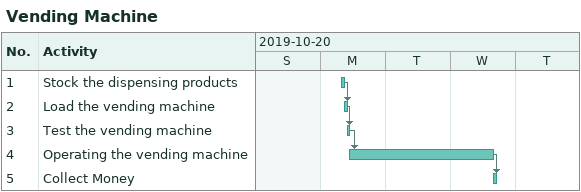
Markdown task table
Vending Machine

| ID | Task | Start | Finish | Predecessors |
|---|---|---|---|---|
| 1 | Stock the dispensing products | 2019-10-21 | 2019-10-21 |  |
| 2 | Load the vending machine | 2019-10-21 | 2019-10-21 | 1 |
| 3 | Test the vending machine | 2019-10-21 | 2019-10-21 | 2 |
| 4 | Operating the vending machine | 2019-10-21 | 2019-10-23 | 3 |
| 5 | Collect Money | 2019-10-23 | 2019-10-23 | 4 |
